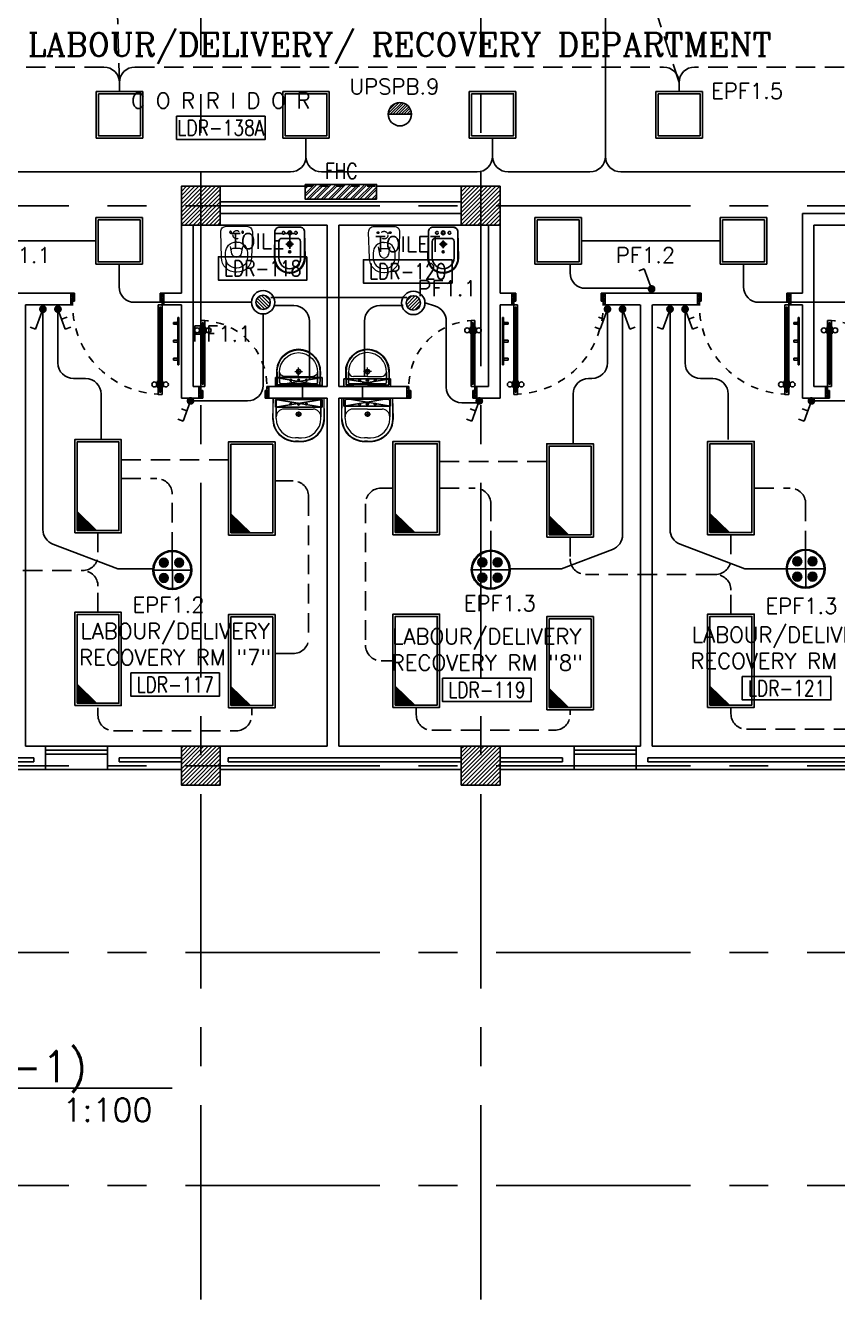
# Model space of a CAD drawing. Extents: x -0.3 to 91.9, y -1.1 to 78.4.
# Drawn here: x 22.29 to 32.74, y -1.11 to 15.27 of the extents above; entities that cross this region are included whole.
import ezdxf
from ezdxf.enums import TextEntityAlignment as Align

# ---------------------------------------------------------------- set-up
doc = ezdxf.new("R2010")
doc.units = 0
doc.header["$MEASUREMENT"] = 0
for name, pattern in [('CENTERX2', [4, 2.5, -0.5, 0.5, -0.5]), ('DASHED', [0.75, 0.5, -0.25]), ('HIDDEN', [0.375, 0.25, -0.125]), ('HIDDEN2', [0.1875, 0.125, -0.0625])]:
    doc.linetypes.add(name, pattern=pattern)
doc.layers.get('0').update_dxf_attribs({"linetype": 'CONTINUOUS'})
for name, color, linetype in [('A-TILES', 11, 'CONTINUOUS'), ('AXES', 11, 'CENTERX2'), ('COL', 11, 'CONTINUOUS'), ('DOOR', 7, 'CONTINUOUS'), ('E-CLINE', 4, 'CONTINUOUS'), ('E-HLINE', 4, 'HIDDEN'), ('E-LITE', 4, 'CONTINUOUS'), ('E-SWITCH', 4, 'CONTINUOUS'), ('E-TEXT', 4, 'CONTINUOUS'), ('E-TRXT', 4, 'CONTINUOUS'), ('EL-LITE', 4, 'CONTINUOUS'), ('FHC', 2, 'CONTINUOUS'), ('FIX', 11, 'CONTINUOUS'), ('HAT', 11, 'CONTINUOUS'), ('INSUL', 11, 'CONTINUOUS'), ('NON-MEDICAL', 11, 'CONTINUOUS'), ('RM-BOX', 11, 'CONTINUOUS'), ('RM-NAME', 11, 'CONTINUOUS'), ('RM-NO', 11, 'CONTINUOUS'), ('TITLETEXT', 6, 'CONTINUOUS'), ('WALL', 11, 'CONTINUOUS'), ('WIN', 7, 'CONTINUOUS')]:
    doc.layers.add(name, color=color, linetype=linetype)
doc.styles.add('ROMANC', font='romanc', dxfattribs={"height": 0.1})
doc.styles.add('ROMANS', font='ROMANS.shx', dxfattribs={"width": 0.6})

# ---------------------------------------------------------------- blocks, each defined once
blk = doc.blocks.new('*X132')
at = {"color": 0}
for p, q in [((42139, 118295), (42594, 118750)), ((42139, 118348), (42541, 118750)), ((42139, 118401), (42488, 118750)), ((42139, 118454), (42435, 118750)), ((42139, 118507), (42382, 118750)), ((42139, 118560), (42329, 118750)), ((42139, 118613), (42276, 118750)), ((42139, 118666), (42223, 118750)), ((42139, 118719), (42170, 118750)), ((42147, 118250), (42639, 118742)), ((42200, 118250), (42639, 118689)), ((42253, 118250), (42639, 118636)), ((42306, 118250), (42639, 118582)), ((42359, 118250), (42639, 118529)), ((42413, 118250), (42639, 118476)), ((42466, 118250), (42639, 118423)), ((42519, 118250), (42639, 118370)), ((42572, 118250), (42639, 118317)), ((42625, 118250), (42639, 118264))]:
    blk.add_line(p, q, dxfattribs=at)
blk = doc.blocks.new('*X131')
at = {"color": 0}
for p, q in [((38539, 118301), (38988, 118750)), ((38539, 118354), (38935, 118750)), ((38539, 118407), (38882, 118750)), ((38539, 118460), (38829, 118750)), ((38539, 118513), (38776, 118750)), ((38539, 118566), (38723, 118750)), ((38539, 118619), (38670, 118750)), ((38539, 118672), (38617, 118750)), ((38539, 118725), (38564, 118750)), ((38541, 118250), (39039, 118748)), ((38594, 118250), (39039, 118695)), ((38647, 118250), (39039, 118642)), ((38700, 118250), (39039, 118589)), ((38753, 118250), (39039, 118536)), ((38806, 118250), (39039, 118483)), ((38859, 118250), (39039, 118430)), ((38912, 118250), (39039, 118377)), ((38965, 118250), (39039, 118324)), ((39018, 118250), (39039, 118271))]:
    blk.add_line(p, q, dxfattribs=at)
blk = doc.blocks.new('*X127')
at = {"color": 0}
for p, q in [((42139, 125454), (42635, 125950)), ((42139, 125507), (42582, 125950)), ((42139, 125560), (42529, 125950)), ((42139, 125613), (42476, 125950)), ((42139, 125666), (42423, 125950)), ((42139, 125719), (42370, 125950)), ((42139, 125772), (42317, 125950)), ((42139, 125825), (42264, 125950)), ((42139, 125878), (42211, 125950)), ((42139, 125931), (42158, 125950)), ((42188, 125450), (42639, 125901)), ((42241, 125450), (42639, 125848)), ((42294, 125450), (42639, 125795)), ((42347, 125450), (42639, 125742)), ((42400, 125450), (42639, 125689)), ((42453, 125450), (42639, 125636)), ((42506, 125450), (42639, 125583)), ((42559, 125450), (42639, 125530)), ((42612, 125450), (42639, 125477))]:
    blk.add_line(p, q, dxfattribs=at)
blk = doc.blocks.new('*X126')
at = {"color": 0}
for p, q in [((38539, 125460), (39029, 125950)), ((38539, 125513), (38976, 125950)), ((38539, 125566), (38923, 125950)), ((38539, 125619), (38870, 125950)), ((38539, 125672), (38817, 125950)), ((38539, 125725), (38763, 125950)), ((38539, 125779), (38710, 125950)), ((38539, 125832), (38657, 125950)), ((38539, 125885), (38604, 125950)), ((38539, 125938), (38551, 125950)), ((38582, 125450), (39039, 125907)), ((38635, 125450), (39039, 125854)), ((38688, 125450), (39039, 125801)), ((38741, 125450), (39039, 125748)), ((38794, 125450), (39039, 125695)), ((38847, 125450), (39039, 125642)), ((38900, 125450), (39039, 125589)), ((38953, 125450), (39039, 125536)), ((39006, 125450), (39039, 125483))]:
    blk.add_line(p, q, dxfattribs=at)
blk = doc.blocks.new('RM1')
at = {"layer": 'RM-BOX'}
blk.add_lwpolyline([(570, -200), (-570, -200), (-570, -500), (570, -500)], close=True, dxfattribs=at)
at = {"layer": 'RM-NAME', "style": 'ROMANS'}
for tag, p in [('ROOMNAME1', (0, 324)), ('ROOMNAME2', (0, 0))]:
    blk.add_attdef(tag, text='', height=200, dxfattribs=at).set_placement(p, align=Align.MIDDLE)
at = {"layer": 'RM-NO', "style": 'ROMANS', "width": 0.8}
blk.add_attdef('ROOMNO', text='', height=200, dxfattribs=at).set_placement((0, -350), align=Align.MIDDLE)
blk = doc.blocks.new('COL50')
at = {"layer": 'COL'}
blk.add_lwpolyline([(-250, 250), (-250, -250), (250, -250), (250, 250)], close=True, dxfattribs=at)
blk = doc.blocks.new('DOOR90')
at = {"layer": 'DOOR', "color": 0, "linetype": 'ByBlock'}
for p, q in [((-150, 0), (-150, -25)), ((-150, 0), (0, 0)), ((0, -50), (0, 0)), ((-1000, -25), (-1000, -75)), ((-1000, -75), (-1000, -25)), ((-950, -25), (-1000, -25)), ((-950, -75), (-1000, -75)), ((-970, -42), (-970, -58)), ((-950, -42), (-970, -42)), ((-950, -58), (-970, -58)), ((-950, -25), (-950, -42)), ((-950, -58), (-950, -75)), ((-918, -25), (-918, -18)), ((-828, -18), (-918, -18)), ((-918, -75), (-918, -82)), ((-828, -82), (-918, -82)), ((-905, -18), (-905, -9)), ((-905, -9), (-840, -9)), ((-905, -18), (-840, -18)), ((-905, -82), (-905, -91)), ((-905, -82), (-840, -82)), ((-905, -91), (-840, -91)), ((-840, -18), (-840, -9)), ((-840, -82), (-840, -91)), ((-828, -25), (-828, -18)), ((-828, -75), (-828, -82)), ((-200, -42), (-200, -25)), ((-200, -25), (-150, -25)), ((-180, -42), (-200, -42)), ((-200, -75), (-200, -58)), ((-200, -58), (-180, -58)), ((-150, -75), (-200, -75)), ((-180, -58), (-180, -42)), ((-150, -75), (-150, -25)), ((-150, -25), (-100, -25)), ((-100, -25), (-100, -50)), ((-100, -50), (0, -50)), ((-150, -900), (-150, -875)), ((-150, -875), (-100, -875)), ((0, -900), (-150, -900)), ((-150, -900), (0, -900)), ((-100, -850), (0, -850)), ((-100, -875), (-100, -850)), ((0, -850), (0, -900))]:
    blk.add_line(p, q, dxfattribs=at)
at = {"layer": 'DOOR', "color": 9, "linetype": 'ByBlock'}
for p, q in [((0, -50), (-114, 0)), ((0, -50), (-40, 0)), ((0, -50), (-100, -37)), ((0, -850), (-114, -900)), ((0, -850), (-100, -863)), ((0, -850), (-40, -900))]:
    blk.add_line(p, q, dxfattribs=at)
at = {"layer": 'DOOR', "linetype": 'ByBlock'}
for p, q in [((-200, -25), (-950, -25)), ((-200, -42), (-950, -42)), ((-200, -58), (-950, -58)), ((-950, -75), (-200, -75))]:
    blk.add_line(p, q, dxfattribs=at)
at = {"layer": 'DOOR', "color": 0, "linetype": 'ByBlock'}
for centre in [(-873, 24), (-873, -124)]:
    blk.add_circle(centre, 32.4, dxfattribs=at)
at = {"layer": 'DOOR', "color": 9, "linetype": 'ByBlock'}
for centre, radius, start, end in [((0, -50), 154, 161.1053, 166.2858), ((0, -50), 134, 158.1598, 169.28), ((0, -50), 94.4, 148.0182, 180), ((0, -50), 74.4, 137.7764, 180), ((0, -50), 114, 154.0838, 167.3774), ((0, -50), 54.4, 113.2074, 180), ((0, -50), 34.4, 90, 180), ((0, -50), 14.4, 90, 180), ((0, -850), 154, 193.7142, 198.8947), ((0, -850), 134, 190.72, 201.8402), ((0, -850), 94.4, 180, 211.9818), ((0, -850), 74.4, 180, 222.2236), ((0, -850), 54.4, 180, 246.7926), ((0, -850), 34.4, 180, 270), ((0, -850), 14.4, 180, 270)]:
    blk.add_arc(centre, radius, start, end, dxfattribs=at)
at = {"layer": 'DOOR', "linetype": 'HIDDEN', "ltscale": 0.5}
blk.add_arc((-150, -25), 850, 180, 270, dxfattribs=at)
blk = doc.blocks.new('FHC')
at = {"layer": 'FHC', "linetype": 'ByBlock', "ltscale": 0.3}
h = blk.add_hatch(dxfattribs=at)
h.set_pattern_fill('ANSI32', color=250, scale=175, style=0)
h.set_pattern_definition([(45, (-232656.18, -31241.005), (-46.403883, 46.403883), []), (45, (-232625.246, -31241.005), (-46.403883, 46.403883), [])])
h.paths.add_polyline_path([(460, -190), (460, 0), (-460, 0), (-460, -190)])
h.paths.add_polyline_path([(-673, -611), (-673, -190), (-410, -190), (-410, -611)], flags=9)
blk.add_lwpolyline([(-460, 0), (460, 0), (460, -190), (-460, -190)], close=True, dxfattribs=at)
blk = doc.blocks.new('DOOR100')
at = {"layer": 'DOOR', "color": 0, "linetype": 'ByBlock'}
for p, q in [((-82, 1205), (-91, 1205)), ((-91, 1205), (-91, 1140)), ((-75, 1218), (-82, 1218)), ((-82, 1128), (-82, 1218)), ((-82, 1205), (-82, 1140)), ((-25, 1300), (-75, 1300)), ((-75, 1300), (-25, 1300)), ((-75, 1250), (-75, 1300)), ((-58, 1250), (-75, 1250)), ((-42, 1270), (-58, 1270)), ((-58, 1250), (-58, 1270)), ((-42, 1250), (-42, 1270)), ((-25, 1250), (-42, 1250)), ((-25, 1250), (-25, 1300)), ((-25, 1218), (-18, 1218)), ((-18, 1128), (-18, 1218)), ((-18, 1205), (-9, 1205)), ((-18, 1205), (-18, 1140)), ((-9, 1205), (-9, 1140)), ((-82, 1140), (-91, 1140)), ((-75, 1128), (-82, 1128)), ((-25, 1128), (-18, 1128)), ((-18, 1140), (-9, 1140)), ((-75, 200), (-58, 200)), ((-75, 150), (-75, 200)), ((-58, 200), (-58, 180)), ((-58, 180), (-42, 180)), ((-42, 200), (-25, 200)), ((-42, 180), (-42, 200)), ((-25, 200), (-25, 150)), ((-1200, 0), (-1200, 150)), ((-1200, 150), (-1175, 150)), ((-1200, 150), (-1200, 0)), ((-1150, 0), (-1200, 0)), ((-1175, 150), (-1175, 100)), ((-1175, 100), (-1150, 100)), ((-1150, 100), (-1150, 0)), ((-75, 150), (-25, 150)), ((-50, 100), (-50, 0)), ((-25, 100), (-50, 100)), ((-50, 0), (0, 0)), ((0, 150), (-25, 150)), ((-25, 150), (-25, 100)), ((0, 150), (0, 0))]:
    blk.add_line(p, q, dxfattribs=at)
at = {"layer": 'DOOR', "linetype": 'ByBlock'}
for p, q in [((-75, 1250), (-75, 200)), ((-58, 200), (-58, 1250)), ((-42, 200), (-42, 1250)), ((-25, 200), (-25, 1250)), ((0, 0), (0, 150))]:
    blk.add_line(p, q, dxfattribs=at)
at = {"layer": 'DOOR', "color": 9, "linetype": 'ByBlock'}
for p, q in [((-1150, 0), (-1200, 114)), ((-1150, 0), (-1200, 40)), ((-1150, 0), (-1163, 100)), ((-50, 0), (0, 114)), ((-50, 0), (-37, 100)), ((-50, 0), (0, 40))]:
    blk.add_line(p, q, dxfattribs=at)
at = {"layer": 'DOOR', "color": 0, "linetype": 'ByBlock'}
for centre in [(-124, 1173), (24, 1173)]:
    blk.add_circle(centre, 32.4, dxfattribs=at)
at = {"layer": 'DOOR', "linetype": 'HIDDEN', "ltscale": 0.5}
blk.add_arc((-25, 150), 1150, 90, 180.0001, dxfattribs=at)
at = {"layer": 'DOOR', "color": 9, "linetype": 'ByBlock'}
for centre, radius, start, end in [((-1150, 0), 154, 103.7142, 108.8947), ((-1150, 0), 134, 100.72, 111.8402), ((-1150, 0), 94.4, 90, 121.9818), ((-1150, 0), 74.4, 90, 132.2236), ((-1150, 0), 54.4, 90, 156.7926), ((-1150, 0), 34.4, 90, 180), ((-1150, 0), 14.4, 90, 180), ((-50, 0), 94.4, 58.0182, 90), ((-50, 0), 74.4, 47.7764, 90), ((-50, 0), 54.4, 23.2074, 90), ((-50, 0), 34.4, 0, 90), ((-50, 0), 14.4, 0, 90), ((-50, 0), 134, 68.1598, 79.28), ((-50, 0), 114, 64.0838, 77.3774), ((-50, 0), 154, 71.1053, 76.2858)]:
    blk.add_arc(centre, radius, start, end, dxfattribs=at)
blk = doc.blocks.new('A$C49F1192B')
at = {"layer": 'DOOR', "color": 0, "linetype": 'ByBlock', "xscale": -1, "rotation": 270}
blk.add_blockref('DOOR100', (0, 1200), dxfattribs=at)
blk = doc.blocks.new('LAV-003')
at = {"layer": 'FIX', "linetype": 'Continuous', "lineweight": 20}
for p, q in [((-328, -285), (-328, -25)), ((327, -285), (327, -25)), ((-288, -285), (-288, -265)), ((0, -165), (-188, -165)), ((0, -165), (187, -165)), ((287, -285), (287, -265)), ((0, -535), (-38, -535)), ((0, -575), (-38, -575)), ((0, -535), (37, -535)), ((0, -575), (37, -575))]:
    blk.add_line(p, q, dxfattribs=at)
at = {"layer": 'FIX', "linetype": 'ByBlock'}
blk.add_line((-328, -25), (327, -25), dxfattribs=at)
at = {"layer": 'FIX', "linetype": 'ByBlock', "ltscale": 0.3}
for p, q in [((-288, -265), (-288, -60)), ((0, -35), (-262, -35)), ((0, -35), (262, -35)), ((287, -265), (287, -60))]:
    blk.add_line(p, q, dxfattribs=at)
at = {"layer": 'FIX', "lineweight": 20}
for p, q in [((-16, -101), (15, -101)), ((0, -85), (0, -116))]:
    blk.add_line(p, q, dxfattribs=at)
at = {"layer": 'FIX', "linetype": 'DASHED', "lineweight": 20, "ltscale": 0.04}
for p, q in [((-36, -230), (37, -230)), ((0, -194), (0, -266))]:
    blk.add_line(p, q, dxfattribs=at)
at = {"layer": 'FIX', "linetype": 'Continuous', "lineweight": 20}
blk.add_lwpolyline([(295, -25), (0, -25), (-328, -25), (-335, -285, 0.414214), (-38, -582), (0, -582), (37, -582, 0.414214), (334, -285), (327, -25), (0, -25)], format="xyb", dxfattribs=at)
at = {"layer": 'FIX', "linetype": 'HIDDEN', "lineweight": 20, "ltscale": 0.05}
for centre in [(-100, -101), (100, -101)]:
    blk.add_circle(centre, 12.4, dxfattribs=at)
at = {"layer": 'FIX', "lineweight": 20}
for centre, radius in [((0, -101), 15.5), ((0, -230), 29.5), ((0, -230), 22.5)]:
    blk.add_circle(centre, radius, dxfattribs=at)
at = {"layer": 'FIX', "linetype": 'ByBlock', "ltscale": 0.3}
for centre, start, end in [((-262, -60), 90, 180), ((262, -60), 0, 90)]:
    blk.add_arc(centre, 25, start, end, dxfattribs=at)
at = {"layer": 'FIX', "linetype": 'Continuous', "lineweight": 20}
for centre, radius, start, end in [((-38, -285), 290, 180, 270), ((-188, -265), 100, 90, 180), ((-38, -285), 250, 180, 270), ((37, -285), 250, 270, 0), ((37, -285), 290, 270, 0), ((187, -265), 100, 0, 90)]:
    blk.add_arc(centre, radius, start, end, dxfattribs=at)
blk = doc.blocks.new('BIDET1')
at = {"layer": 'FIX'}
for p, q in [((-88, 190), (-428, 190)), ((-617, 2), (-617, -3)), ((-210, 140), (-420, 140)), ((-352, 1), (-352, 1)), ((-350, 5), (-350, 5)), ((-348, 1), (-348, 1)), ((-346, 5), (-346, 5)), ((-344, 9), (-344, 9)), ((-344, 1), (-344, 1)), ((-342, 5), (-342, 5)), ((-341, 9), (-341, 9)), ((-341, 1), (-341, 1)), ((-339, 5), (-339, 5)), ((-337, 1), (-337, 1)), ((-335, 5), (-335, 5)), ((-333, 1), (-333, 1)), ((-170, 100), (-170, -100)), ((-25, -3), (-25, 128)), ((-617, -8), (-617, -3)), ((-210, -140), (-420, -140)), ((-350, -2), (-350, -2)), ((-348, -6), (-348, -6)), ((-346, -2), (-346, -2)), ((-346, -10), (-346, -10)), ((-344, -6), (-344, -6)), ((-342, -2), (-342, -2)), ((-342, -10), (-342, -10)), ((-341, -6), (-341, -6)), ((-339, -2), (-339, -2)), ((-339, -10), (-339, -10)), ((-337, -6), (-337, -6)), ((-335, -2), (-335, -2)), ((-333, -6), (-333, -6)), ((-331, -2), (-331, -2)), ((-25, -3), (-25, -134)), ((-88, -190), (-428, -190))]:
    blk.add_line(p, q, dxfattribs=at)
at = {"layer": 'FIX', "linetype": 'ByBlock', "ltscale": 0.3}
for p, q in [((-75, 190), (-420, 197)), ((-75, -190), (-420, -197))]:
    blk.add_line(p, q, dxfattribs=at)
at = {"layer": 'FIX', "linetype": 'DASHED', "ltscale": 0.05}
for p, q in [((-196, 0), (-294, 0)), ((-245, 49), (-245, -49))]:
    blk.add_line(p, q, dxfattribs=at)
at = {"layer": 'FIX'}
for centre, radius in [((-342, 0), 13.8), ((-342, 0), 11), ((-245, 0), 31.7), ((-245, 0), 22.5), ((-98, 0), 24.5), ((-98, 0), 17.5)]:
    blk.add_circle(centre, radius, dxfattribs=at)
at = {"layer": 'FIX', "linetype": 'HIDDEN', "ltscale": 0.05}
for centre in [(-98, 80), (-98, -80)]:
    blk.add_circle(centre, 17.5, dxfattribs=at)
at = {"layer": 'FIX', "linetype": 'ByBlock', "ltscale": 0.3}
blk.add_arc((-420, 0), 197, 90, 270, dxfattribs=at)
at = {"layer": 'FIX'}
for centre, radius, start, end in [((-420, 0), 190, 90, 270), ((-87, 128), 62.1, 0.1463, 90.8397), ((-420, 0), 140, 90, 270), ((-210, 100), 40, 0, 90), ((-210, -100), 40, 270, 0), ((-87, -128), 62.1, 269.1603, 359.8537)]:
    blk.add_arc(centre, radius, start, end, dxfattribs=at)
blk = doc.blocks.new('LAV1')
at = {"layer": 'FIX', "linetype": 'ByBlock', "ltscale": 0.3}
for p, q in [((-280, 210), (-275, 50)), ((-245, 210), (-245, 85)), ((245, 210), (245, 85)), ((280, 210), (275, 50)), ((0, 60), (-220, 60)), ((0, 60), (220, 60))]:
    blk.add_line(p, q, dxfattribs=at)
at = {"layer": 'FIX', "linetype": 'Continuous', "lineweight": 20}
for p, q in [((-275, 210), (-275, 50)), ((275, 210), (275, 50)), ((0, 50), (-275, 50)), ((0, 50), (-252, 50)), ((0, 155), (-181, 155)), ((0, 155), (181, 155)), ((0, 50), (252, 50)), ((0, 50), (275, 50))]:
    blk.add_line(p, q, dxfattribs=at)
at = {"layer": 'FIX', "linetype": 'DASHED', "lineweight": 20, "ltscale": 0.05}
for p, q in [((50, 220), (-50, 220)), ((0, 170), (0, 270)), ((0, 170), (0, 270))]:
    blk.add_line(p, q, dxfattribs=at)
at = {"layer": 'FIX', "lineweight": 20}
for p, q in [((16, 107), (-15, 107)), ((0, 92), (0, 123))]:
    blk.add_line(p, q, dxfattribs=at)
for centre, radius in [((0, 220), 29.5), ((0, 220), 22.5), ((0, 107), 15.5)]:
    blk.add_circle(centre, radius, dxfattribs=at)
at = {"layer": 'FIX', "linetype": 'HIDDEN', "lineweight": 20, "ltscale": 0.05}
for centre in [(-100, 107), (100, 107)]:
    blk.add_circle(centre, 12.4, dxfattribs=at)
at = {"layer": 'FIX', "linetype": 'ByBlock', "ltscale": 0.3}
for centre, radius, start, end in [((7, 220), 287, 91.3776, 182.0064), ((-7, 220), 287, 357.9936, 88.6224), ((-220, 85), 24.9, 179.7021, 269.9486), ((220, 85), 24.9, 270.0514, 0.2979)]:
    blk.add_arc(centre, radius, start, end, dxfattribs=at)
at = {"layer": 'FIX', "linetype": 'Continuous', "lineweight": 20}
for centre, radius, start, end in [((8, 217), 283, 91.6988, 181.351), ((-8, 217), 283, 358.649, 88.3012), ((8, 212), 253, 91.7328, 180.4884), ((-8, 212), 253, 359.5116, 88.2672), ((-179, 222), 66.9, 190.2006, 268.0786), ((179, 222), 66.9, 271.9214, 349.7994)]:
    blk.add_arc(centre, radius, start, end, dxfattribs=at)
blk = doc.blocks.new('WC1')
at = {"layer": 'FIX', "lineweight": 20}
for p, q in [((-210, 204), (-538, 194)), ((-727, 5), (-727, -5)), ((-674, 5), (-674, -5)), ((-534, 24), (-540, 0)), ((-540, 0), (-534, -24)), ((-475, 141), (-538, 141)), ((-395, 76), (-490, 60)), ((-339, 5), (-339, -5)), ((-538, -141), (-475, -141)), ((-490, -60), (-395, -76)), ((-538, -194), (-210, -204))]:
    blk.add_line(p, q, dxfattribs=at)
at = {"layer": 'FIX', "linetype": 'Continuous', "lineweight": 20}
blk.add_line((-420, -47), (-420, 45), dxfattribs=at)
at = {"layer": 'FIX', "lineweight": 20}
blk.add_lwpolyline([(-213, -204), (-210, -204, 0.414214), (-137, -131), (-137, 0), (-137, 131, 0.414214), (-210, 204)], format="xyb", dxfattribs=at)
at = {"layer": 'FIX', "linetype": 'HIDDEN2', "lineweight": 20, "ltscale": 0.3}
blk.add_circle((-245, 0), 49.8, dxfattribs=at)
at = {"layer": 'FIX', "linetype": 'HIDDEN', "lineweight": 20, "ltscale": 0.05}
for centre in [(-213, 78), (-213, -77)]:
    blk.add_circle(centre, 11.6, dxfattribs=at)
at = {"layer": 'FIX', "lineweight": 20}
for centre, radius, start, end in [((-538, 5), 189, 90, 180), ((-538, 5), 136, 90, 180), ((-473, -7), 68.2, 128.9242, 152.8468), ((-464, -18), 82, 108.496, 128.9242), ((-475, 5), 136, 360, 90), ((-538, -5), 189, 180, 270), ((-538, -5), 136, 180, 270), ((-473, 7), 68.2, 207.1532, 231.0758), ((-464, 18), 82, 231.0758, 251.504), ((-475, -5), 136, 270, 0)]:
    blk.add_arc(centre, radius, start, end, dxfattribs=at)
at = {"layer": 'FIX', "linetype": 'Continuous', "lineweight": 20}
for centre, start, end in [((-443, 46), 357.6662, 91.6121), ((-442, -46), 268.3879, 2.3338)]:
    blk.add_arc(centre, 22.3, start, end, dxfattribs=at)
blk = doc.blocks.new('MR20')
at = {"layer": 'E-LITE'}
for p, q in [((-300, 100), (-300, 0)), ((-300, 100), (-300, 0)), ((-300, 0), (300, 0)), ((-300, 0), (300, 0)), ((-300, 0), (300, 0)), ((-300, 0), (-300, 0)), ((300, 0), (300, 100)), ((300, 0), (300, 100)), ((300, 0), (300, 0))]:
    blk.add_line(p, q, dxfattribs=at)
at = {"layer": 'E-LITE', "color": 3}
blk.add_line((300, 100), (-300, 100), dxfattribs=at)
at = {"layer": 'E-LITE', "color": 8}
for p, q in [((300, 0), (-300, 100)), ((300, 100), (-300, 0))]:
    blk.add_line(p, q, dxfattribs=at)
blk = doc.blocks.new('L44OP')
at = {"layer": 'E-LITE'}
h = blk.add_hatch(dxfattribs=at)
h.set_pattern_fill('ANSI31', color=8, scale=0.08, style=0)
h.set_pattern_definition([(45, (-219618.539252, -21540.879964), (-0.00707106781187, 0.00707106781187), [])])
h.paths.add_polyline_path([(-0.326, 0.27), (-0.57, 0.27), (-0.57, 0.018)])
at = {"layer": 'E-LITE', "color": 8}
blk.add_line((-0.326, 0.27), (-0.57, 0.018), dxfattribs=at)
at = {"layer": 'E-LITE'}
blk.add_lwpolyline([(-0.6, 0.3), (-0.6, -0.3), (0.6, -0.3), (0.6, 0.3)], close=True, dxfattribs=at)
at = {"layer": 'E-LITE', "color": 8}
blk.add_lwpolyline([(-0.57, 0.27), (-0.57, -0.27), (0.57, -0.27), (0.57, 0.27)], close=True, dxfattribs=at)
blk = doc.blocks.new('DL')
at = {"color": 8}
for p, q in [((-166, 99), (-113, 152)), ((-165, 87), (-101, 151)), ((-163, 77), (-91, 149)), ((-162, 115), (-129, 148)), ((-159, 69), (-83, 145)), ((-154, 61), (-75, 140)), ((-149, 55), (-69, 135)), ((-142, 49), (-63, 128)), ((-134, 44), (-59, 120)), ((-125, 41), (-55, 111)), ((-115, 39), (-53, 101)), ((-102, 39), (-53, 88)), ((-84, 45), (-59, 70)), ((31, 99), (84, 152)), ((32, 87), (96, 151)), ((34, 77), (106, 149)), ((35, 115), (68, 148)), ((38, 69), (114, 145)), ((42, 61), (122, 140)), ((48, 55), (128, 135)), ((55, 49), (134, 128)), ((63, 44), (138, 120)), ((72, 41), (142, 111)), ((82, 39), (144, 101)), ((95, 39), (144, 88)), ((113, 45), (138, 70)), ((-166, -98), (-113, -45)), ((-165, -110), (-101, -46)), ((-163, -120), (-91, -48)), ((-162, -82), (-129, -49)), ((-159, -128), (-83, -52)), ((-154, -136), (-75, -56)), ((-149, -142), (-69, -62)), ((-142, -148), (-63, -69)), ((-134, -152), (-59, -77)), ((-125, -156), (-55, -86)), ((-115, -158), (-53, -96)), ((-102, -158), (-53, -109)), ((-84, -152), (-59, -127)), ((31, -98), (84, -45)), ((32, -110), (96, -46)), ((34, -120), (106, -48)), ((35, -82), (68, -49)), ((38, -128), (114, -52)), ((42, -136), (122, -56)), ((48, -142), (128, -62)), ((55, -148), (134, -69)), ((63, -152), (138, -77)), ((72, -156), (142, -86)), ((82, -158), (144, -96)), ((95, -158), (144, -109)), ((113, -152), (138, -127))]:
    blk.add_line(p, q, dxfattribs=at)
at = {"layer": 'EL-LITE', "color": 4}
for p, q in [((1, -238), (-1, 238)), ((238, 0), (-238, 0))]:
    blk.add_line(p, q, dxfattribs=at)
at = {"layer": 'EL-LITE', "color": 2}
blk.add_circle((0, 0), 250, dxfattribs=at)
at = {"layer": 'EL-LITE', "color": 4}
for centre, radius in [((0, 0), 238), ((-109, 95), 56.6), ((88, 95), 56.6), ((-109, -102), 56.6), ((88, -102), 56.6)]:
    blk.add_circle(centre, radius, dxfattribs=at)
blk = doc.blocks.new('L42')
at = {"layer": 'E-LITE'}
for p, q in [((0.3, 0.3), (-0.3, 0.3)), ((-0.3, 0.3), (-0.3, -0.3)), ((0.3, -0.3), (0.3, 0.3)), ((-0.3, -0.3), (0.3, -0.3))]:
    blk.add_line(p, q, dxfattribs=at)
at = {"layer": 'E-LITE', "color": 8}
blk.add_lwpolyline([(-0.27, 0.27), (-0.27, -0.27), (0.27, -0.27), (0.27, 0.27)], close=True, dxfattribs=at)
blk = doc.blocks.new('*X59')
at = {"color": 0}
for p, q in [((21548.527, 18540.142), (21548.801, 18540.415)), ((21548.529, 18539.966), (21548.977, 18540.414)), ((21548.584, 18539.845), (21549.098, 18540.359)), ((21548.672, 18539.756), (21549.187, 18540.271)), ((21548.793, 18539.7), (21549.243, 18540.15)), ((21548.966, 18539.696), (21549.246, 18539.977))]:
    blk.add_line(p, q, dxfattribs=at)
blk = doc.blocks.new('SPOT')
at = {"layer": 'E-LITE'}
for radius in [0.6, 0.369]:
    blk.add_circle((0, 0), radius, dxfattribs=at)
at = {"layer": 'E-LITE', "color": 8}
blk.add_blockref('*X59', (-21548.886, -18540.056), dxfattribs=at)
blk = doc.blocks.new('EL')
at = {"layer": 'EL-LITE'}
h = blk.add_hatch(dxfattribs=at)
h.set_pattern_fill('ANSI31', color=4, scale=0.2, style=0)
h.set_pattern_definition([(45, (587.071197, 567.777136), (-0.0176776695, 0.0176776695), [])])
h.paths.add_polyline_path([(0.15, 0, 1), (-0.15, 0)])
at = {"layer": 'EL-LITE', "color": 4}
blk.add_line((-0.15, 0), (0.15, 0), dxfattribs=at)
blk.add_circle((0, 0), 0.15, dxfattribs=at)

msp = doc.modelspace()

# ---------------------------------------------------------------- linework, layer by layer
at = {"layer": 'AXES'}
for p, q in [((24.55, -1.1143), (24.55, 77.6984)), ((28.15, -1.1143), (28.15, 77.6984)), ((0.35, 12.95), (68.39, 12.95)), ((0.35, 5.75), (68.39, 5.75)), ((0.35, 3.35), (68.39, 3.35)), ((0.35, 0.35), (68.39, 0.35))]:
    msp.add_line(p, q, dxfattribs=at)
at = {"layer": 'COL'}
for points in [[(24.3, 13.2), (24.8, 13.2), (24.8, 12.7), (24.3, 12.7)], [(27.9, 13.2), (28.4, 13.2), (28.4, 12.7), (27.9, 12.7)]]:
    msp.add_lwpolyline(points, close=True, dxfattribs=at)
at = {"layer": 'E-CLINE', "color": 4, "linetype": 'ByBlock'}
for p, q in [((29.7543, 15.9867), (29.7543, 13.5852)), ((23.5022, 14.4195), (23.5022, 14.5338)), ((30.7022, 14.4195), (30.7022, 14.5338)), ((25.9022, 13.8195), (25.9022, 13.5852)), ((28.3022, 13.8195), (28.3022, 13.5852)), ((23.1972, 12.4983), (21.4117, 12.4983)), ((31.2301, 12.4983), (29.4446, 12.4983)), ((23.4972, 12.1983), (23.4972, 11.9082)), ((31.5301, 12.1983), (31.5301, 11.9082)), ((25.2005, 11.7082), (23.6972, 11.7082)), ((27.2003, 11.7706), (25.4505, 11.7706)), ((25.4943, 11.6654), (25.7463, 11.6654)), ((26.854, 11.6654), (27.1526, 11.6654)), ((33.188, 11.7082), (31.7301, 11.7082)), ((25.8556, 10.646), (25.8556, 10.475)), ((26.6289, 10.625), (26.6289, 10.475)), ((25.8556, 10.475), (25.8556, 10.4597))]:
    msp.add_line(p, q, dxfattribs=at)
at = {"layer": 'E-CLINE', "color": 4}
for p, q in [((21.3022, 13.3852), (25.7022, 13.3852)), ((28.1022, 13.3852), (26.1022, 13.3852)), ((28.5022, 13.3852), (29.5543, 13.3852)), ((29.9543, 13.3852), (32.9022, 13.3852)), ((25.9463, 10.725), (25.9463, 11.4654)), ((26.654, 10.755), (26.654, 11.4654))]:
    msp.add_line(p, q, dxfattribs=at)
at = {"layer": 'E-CLINE', "color": 4, "linetype": 'ByBlock'}
for centre, start, end in [((23.3022, 14.5338), 0, 90), ((23.7022, 14.5338), 90, 180), ((30.5022, 14.5338), 0, 90), ((30.9022, 14.5338), 90, 180), ((25.7022, 13.5852), 270, 0), ((26.1022, 13.5852), 180, 270), ((28.1022, 13.5852), 270, 0), ((28.5022, 13.5852), 180, 270), ((29.5543, 13.5852), 270, 0), ((29.9543, 13.5852), 180, 270), ((23.6972, 11.9082), 180, 270), ((31.7301, 11.9082), 180, 270), ((25.7463, 11.4654), 0, 90), ((26.854, 11.4654), 90, 180)]:
    msp.add_arc(centre, 0.2, start, end, dxfattribs=at)
at = {"layer": 'E-HLINE', "color": 4}
for p, q in [((23.5022, 14.5338), (23.4597, 15.9624)), ((30.7022, 14.5338), (30.4224, 15.3936)), ((23.3022, 14.7338), (16.5022, 14.7338)), ((23.7022, 14.7338), (30.5022, 14.7338)), ((37.7022, 14.7338), (30.9022, 14.7338)), ((24.9045, 9.6842), (23.5263, 9.6842)), ((28.9989, 9.6595), (27.6208, 9.6595)), ((23.5263, 9.4419), (23.9813, 9.4419)), ((25.5045, 9.4116), (25.7358, 9.4116)), ((24.1813, 8.5032), (24.1813, 9.2419)), ((25.9358, 9.2116), (25.9358, 7.3911)), ((27.0208, 9.3191), (26.8673, 9.3191)), ((27.6208, 9.3191), (28.0792, 9.3191)), ((31.6688, 9.3191), (32.1302, 9.3191)), ((26.6673, 9.1191), (26.6673, 7.2986)), ((28.2792, 8.5196), (28.2792, 9.1191)), ((32.3302, 8.5196), (32.3302, 9.1191)), ((23.2263, 8.7439), (23.2263, 8.4585)), ((29.2989, 8.6889), (29.2989, 8.4089)), ((31.3688, 8.7191), (31.3688, 8.4089)), ((21.5104, 8.2585), (23.0263, 8.2585)), ((31.1688, 8.2089), (29.4989, 8.2089)), ((23.2263, 7.7233), (23.2263, 8.0585)), ((31.3688, 7.6986), (31.3688, 8.0089)), ((25.5045, 7.1911), (25.7358, 7.1911)), ((27.0208, 7.0986), (26.8673, 7.0986)), ((23.2263, 6.4931), (23.2263, 6.399)), ((25.2045, 6.4931), (25.2045, 6.399)), ((27.3208, 6.4986), (27.3208, 6.406)), ((29.2989, 6.4683), (29.2989, 6.406)), ((31.3688, 6.4986), (31.3688, 6.4188)), ((23.4263, 6.199), (25.0045, 6.199)), ((27.5208, 6.206), (29.0989, 6.206)), ((31.5688, 6.2188), (33.147, 6.2188))]:
    msp.add_line(p, q, dxfattribs=at)
for centre, start, end in [((23.9813, 9.2419), 0, 90), ((25.7358, 9.2116), 0, 90), ((26.8673, 9.1191), 90, 180), ((28.0792, 9.1191), 0, 90), ((32.1302, 9.1191), 0, 90), ((23.0263, 8.4585), 270, 0), ((29.4989, 8.4089), 180, 270), ((31.1688, 8.4089), 270, 0), ((23.0263, 8.0585), 0, 90), ((31.1688, 8.0089), 0, 90), ((25.7358, 7.3911), 270, 0), ((26.8673, 7.2986), 180, 270), ((23.4263, 6.399), 180, 270), ((25.0045, 6.399), 270, 0), ((27.5208, 6.406), 180, 270), ((29.0989, 6.406), 270, 0), ((31.5688, 6.4188), 180, 270)]:
    msp.add_arc(centre, 0.2, start, end, dxfattribs=at)
at = {"layer": 'E-SWITCH', "color": 4}
for p, q in [((29.2996, 12.1983), (29.2996, 12.0882)), ((30.2544, 12.1384), (30.1839, 12.1127)), ((30.3485, 11.88), (30.2544, 12.1384)), ((30.3455, 11.8882), (29.4996, 11.8882)), ((27.4373, 11.7004), (27.5686, 11.6575)), ((22.518, 11.6203), (22.4239, 11.3619)), ((22.518, 11.6203), (22.518, 8.7854)), ((22.7115, 11.6203), (22.8055, 11.3619)), ((22.7115, 11.6203), (22.7115, 10.9282)), ((22.7579, 11.4928), (22.8284, 11.5185)), ((25.3505, 11.5582), (25.3505, 10.6405)), ((29.7337, 11.4911), (29.6633, 11.5168)), ((29.7808, 11.6203), (29.6867, 11.3619)), ((29.7808, 11.6203), (29.7808, 10.9282)), ((29.9743, 11.6203), (30.0683, 11.3619)), ((29.9743, 11.6203), (29.9743, 8.7179)), ((30.5851, 11.6203), (30.491, 11.3619)), ((30.5851, 11.6203), (30.5851, 8.7854)), ((30.7786, 11.6203), (30.8727, 11.3619)), ((30.7786, 11.6203), (30.7786, 10.9282)), ((30.825, 11.4928), (30.8955, 11.5185)), ((22.4239, 11.3619), (22.3534, 11.3876)), ((22.8055, 11.3619), (22.876, 11.3876)), ((27.7064, 10.6155), (27.7064, 11.4674)), ((29.6867, 11.3619), (29.6162, 11.3876)), ((30.0683, 11.3619), (30.1388, 11.3876)), ((30.491, 11.3619), (30.4206, 11.3876)), ((30.8727, 11.3619), (30.9431, 11.3876)), ((23.0676, 10.7282), (22.9115, 10.7282)), ((29.5383, 10.7282), (29.5808, 10.7282)), ((31.1348, 10.7282), (30.9786, 10.7282)), ((23.2676, 9.9439), (23.2676, 10.5282)), ((29.3383, 9.8889), (29.3383, 10.5282)), ((31.3348, 9.9439), (31.3348, 10.5282)), ((24.3697, 10.3113), (24.2992, 10.337)), ((24.4167, 10.4405), (24.3227, 10.1821)), ((24.4417, 10.4405), (25.1505, 10.4405)), ((28.1317, 10.4155), (27.9064, 10.4155)), ((28.0847, 10.3113), (28.0142, 10.337)), ((28.1317, 10.4405), (28.0377, 10.1821)), ((32.3572, 10.3113), (32.2867, 10.337)), ((32.4042, 10.4405), (32.3102, 10.1821)), ((32.4292, 10.4405), (33.138, 10.4405)), ((24.3227, 10.1821), (24.2522, 10.2077)), ((28.0377, 10.1821), (27.9672, 10.2077)), ((32.3102, 10.1821), (32.2397, 10.2077)), ((23.4806, 8.282), (22.647, 8.5984)), ((29.1893, 8.282), (29.8453, 8.531)), ((31.5477, 8.282), (30.7141, 8.5984)), ((23.9332, 8.282), (23.4806, 8.282)), ((28.5287, 8.282), (29.1893, 8.282)), ((32.0815, 8.282), (31.5477, 8.282))]:
    msp.add_line(p, q, dxfattribs=at)
at = {"layer": 'E-SWITCH', "color": 4, "const_width": 0.05}
for points in [[(30.3485, 11.855, -1), (30.3485, 11.905, -1)], [(22.518, 11.6453, 1), (22.518, 11.5953, 1)], [(22.7115, 11.6453, -1), (22.7115, 11.5953, -1)], [(29.7808, 11.6453, 1), (29.7808, 11.5953, 1)], [(29.9743, 11.6453, -1), (29.9743, 11.5953, -1)], [(30.5851, 11.6453, 1), (30.5851, 11.5953, 1)], [(30.7786, 11.6453, -1), (30.7786, 11.5953, -1)], [(24.4167, 10.4655, 1), (24.4167, 10.4155, 1)], [(28.1317, 10.4655, 1), (28.1317, 10.4155, 1)], [(32.4042, 10.4655, 1), (32.4042, 10.4155, 1)]]:
    msp.add_lwpolyline(points, format="xyb", close=True, dxfattribs=at)
at = {"layer": 'E-SWITCH', "color": 4}
for centre, start, end in [((29.4996, 12.0882), 180, 270), ((27.5064, 11.4674), 0, 71.88269), ((22.9115, 10.9282), 180, 270), ((29.5808, 10.9282), 270, 0), ((30.9786, 10.9282), 180, 270), ((23.0676, 10.5282), 0, 90), ((29.5383, 10.5282), 90, 180), ((31.1348, 10.5282), 0, 90), ((25.1505, 10.6405), 270, 0), ((27.9064, 10.6155), 180, 270), ((22.718, 8.7854), 180, 249.21725), ((29.7743, 8.7179), 290.78275, 0), ((30.7851, 8.7854), 180, 249.21725)]:
    msp.add_arc(centre, 0.2, start, end, dxfattribs=at)
at = {"layer": 'FIX'}
for q in [(27.5394, 12.673), (27.8011, 12.673)]:
    msp.add_line((27.6702, 12.673), q, dxfattribs=at)
msp.add_arc((27.7954, 12.6109), 0.0621, 359.1603, 89.85366, dxfattribs=at)
at = {"layer": 'INSUL'}
for p, q in [((22.4, 5.85), (19.5, 5.85)), ((22.4, 5.8), (19.5, 5.8)), ((22.4, 5.8), (22.4, 5.85)), ((23.5, 5.8), (23.5, 5.85)), ((23.5, 5.85), (24.3, 5.85)), ((23.5, 5.8), (24.3, 5.8)), ((27.9, 5.85), (24.9, 5.85)), ((24.9, 5.8), (24.9, 5.85)), ((27.9, 5.8), (24.9, 5.8)), ((28.4, 5.85), (29.2, 5.85)), ((28.4, 5.8), (29.2, 5.8)), ((29.2, 5.8), (29.2, 5.85)), ((30.3, 5.85), (33.2, 5.85)), ((30.3, 5.8), (30.3, 5.85)), ((30.3, 5.8), (33.2, 5.8))]:
    msp.add_line(p, q, dxfattribs=at)
at = {"layer": 'NON-MEDICAL'}
for p, q in [((24.2666, 11.5131), (24.2549, 11.5131)), ((24.2549, 11.5131), (24.2549, 10.9035)), ((24.2666, 11.5131), (24.2666, 10.9035)), ((28.4309, 11.5131), (28.4427, 11.5131)), ((28.4309, 11.5131), (28.4309, 10.9035)), ((28.4427, 11.5131), (28.4427, 10.9035)), ((32.2473, 11.5131), (32.2356, 11.5131)), ((32.2356, 11.5131), (32.2356, 10.9035)), ((32.2473, 11.5131), (32.2473, 10.9035)), ((24.1963, 11.4508), (24.1963, 11.4273)), ((24.2503, 11.4508), (24.1963, 11.4508)), ((24.2503, 11.4273), (24.1963, 11.4273)), ((24.2503, 11.4621), (24.2503, 11.416)), ((24.2549, 11.4621), (24.2503, 11.4621)), ((24.2549, 11.416), (24.2503, 11.416)), ((28.4427, 11.4621), (28.4473, 11.4621)), ((28.4427, 11.416), (28.4473, 11.416)), ((28.4473, 11.4621), (28.4473, 11.416)), ((28.4473, 11.4508), (28.5013, 11.4508)), ((28.4473, 11.4273), (28.5013, 11.4273)), ((28.5013, 11.4508), (28.5013, 11.4273)), ((32.177, 11.4508), (32.177, 11.4273)), ((32.231, 11.4508), (32.177, 11.4508)), ((32.231, 11.4273), (32.177, 11.4273)), ((32.231, 11.4621), (32.231, 11.416)), ((32.2356, 11.4621), (32.231, 11.4621)), ((32.2356, 11.416), (32.231, 11.416)), ((24.2503, 11.22), (24.1963, 11.22)), ((24.1963, 11.22), (24.1963, 11.1965)), ((24.2503, 11.1965), (24.1963, 11.1965)), ((24.2503, 11.2313), (24.2503, 11.1852)), ((24.2549, 11.2313), (24.2503, 11.2313)), ((24.2549, 11.1852), (24.2503, 11.1852)), ((28.4427, 11.2313), (28.4473, 11.2313)), ((28.4427, 11.1852), (28.4473, 11.1852)), ((28.4473, 11.2313), (28.4473, 11.1852)), ((28.4473, 11.22), (28.5013, 11.22)), ((28.4473, 11.1965), (28.5013, 11.1965)), ((28.5013, 11.22), (28.5013, 11.1965)), ((32.231, 11.22), (32.177, 11.22)), ((32.177, 11.22), (32.177, 11.1965)), ((32.231, 11.1965), (32.177, 11.1965)), ((32.231, 11.2313), (32.231, 11.1852)), ((32.2356, 11.2313), (32.231, 11.2313)), ((32.2356, 11.1852), (32.231, 11.1852)), ((24.2503, 10.9892), (24.1963, 10.9892)), ((24.1963, 10.9892), (24.1963, 10.9658)), ((24.2549, 11.0006), (24.2503, 11.0006)), ((24.2503, 11.0006), (24.2503, 10.9544)), ((28.4427, 11.0006), (28.4473, 11.0006)), ((28.4473, 11.0006), (28.4473, 10.9544)), ((28.4473, 10.9892), (28.5013, 10.9892)), ((28.5013, 10.9892), (28.5013, 10.9658)), ((32.231, 10.9892), (32.177, 10.9892)), ((32.177, 10.9892), (32.177, 10.9658)), ((32.2356, 11.0006), (32.231, 11.0006)), ((32.231, 11.0006), (32.231, 10.9544)), ((24.2503, 10.9658), (24.1963, 10.9658)), ((24.2549, 10.9544), (24.2503, 10.9544)), ((24.2666, 10.9035), (24.2549, 10.9035)), ((28.4309, 10.9035), (28.4427, 10.9035)), ((28.4427, 10.9544), (28.4473, 10.9544)), ((28.4473, 10.9658), (28.5013, 10.9658)), ((32.231, 10.9658), (32.177, 10.9658)), ((32.2356, 10.9544), (32.231, 10.9544)), ((32.2473, 10.9035), (32.2356, 10.9035))]:
    msp.add_line(p, q, dxfattribs=at)
at = {"layer": 'TITLETEXT'}
msp.add_line((13.4836, 1.6036), (24.1811, 1.6036), dxfattribs=at)
at = {"layer": 'WALL'}
for p, q in [((25.89, 13.2), (24.8, 13.2)), ((25.89, 13.2), (25.89, 13.036)), ((25.89, 13.036), (25.89, 13.186)), ((27.9, 13.2), (26.81, 13.2)), ((26.81, 13.035), (26.81, 13.2)), ((26.81, 13.036), (26.81, 13.186)), ((27.9, 13), (24.8, 13)), ((24.3, 11.825), (24.3, 12.85)), ((27.9, 12.85), (24.8, 12.85)), ((32.2875, 11.825), (32.2875, 12.85)), ((35.1, 12.85), (32.2875, 12.85)), ((24.45, 12.7), (24.45, 10.625)), ((26.175, 12.7), (24.8, 12.7)), ((26.175, 10.625), (26.175, 12.7)), ((27.9, 12.7), (26.325, 12.7)), ((26.325, 10.625), (26.325, 12.7)), ((28.25, 10.625), (28.25, 12.7)), ((28.25, 12.7), (28.25, 10.625)), ((28.4, 11.825), (28.4, 12.7)), ((32.4375, 10.625), (32.4375, 12.7)), ((34.2375, 12.7), (32.4375, 12.7)), ((24.45, 10.625), (24.45, 12.525)), ((22.875, 11.825), (21.6171, 11.825)), ((22.875, 11.675), (22.875, 11.825)), ((24.075, 11.825), (24.3, 11.825)), ((24.075, 11.675), (24.075, 11.825)), ((28.55, 11.825), (28.4, 11.825)), ((28.55, 11.675), (28.55, 11.825)), ((29.75, 11.675), (29.75, 11.825)), ((30.3516, 11.825), (29.75, 11.825)), ((30.2109, 11.825), (30.9375, 11.825)), ((30.9375, 11.675), (30.9375, 11.825)), ((32.1329, 11.825), (32.2875, 11.825)), ((32.1375, 11.675), (32.1375, 11.825)), ((22.2937, 11.675), (22.875, 11.675)), ((22.2937, 6), (22.2937, 11.675)), ((24.075, 11.675), (24.3, 11.675)), ((24.3, 10.475), (24.3, 11.675)), ((28.4, 10.475), (28.4, 11.675)), ((28.55, 11.675), (28.4, 11.675)), ((30.2016, 11.675), (29.75, 11.675)), ((30.2062, 6), (30.2062, 11.675)), ((30.3562, 6), (30.3562, 11.675)), ((30.3609, 11.675), (30.9375, 11.675)), ((32.1329, 11.675), (32.2875, 11.675)), ((32.2875, 10.475), (32.2875, 11.675)), ((24.525, 10.625), (24.45, 10.625)), ((24.525, 10.625), (24.525, 10.475)), ((26.175, 10.625), (25.425, 10.625)), ((25.425, 10.625), (25.425, 10.475)), ((26.325, 10.625), (27.2, 10.625)), ((27.2, 10.625), (27.2, 10.475)), ((28.1, 10.625), (28.25, 10.625)), ((28.1, 10.625), (28.1, 10.475)), ((32.5875, 10.625), (32.4375, 10.625)), ((32.5875, 10.625), (32.5875, 10.475)), ((22.2937, 6), (22.2937, 10.475)), ((24.525, 10.475), (24.3, 10.475)), ((26.175, 10.475), (25.425, 10.475)), ((26.175, 6), (26.175, 10.475)), ((26.175, 6), (26.175, 10.475)), ((26.325, 6), (26.325, 10.475)), ((26.325, 6), (26.325, 10.475)), ((26.325, 10.475), (27.2, 10.475)), ((28.1, 10.475), (28.4, 10.475)), ((30.2062, 6), (30.2062, 10.475)), ((30.3562, 6), (30.3562, 10.475)), ((32.5875, 10.475), (32.2875, 10.475)), ((22.2937, 6), (22.55, 6)), ((22.55, 5.7), (22.55, 6)), ((23.35, 5.7), (23.35, 6)), ((23.35, 6), (24.3, 6)), ((24.8, 6), (26.175, 6)), ((27.9, 6), (26.325, 6)), ((28.4, 6), (29.35, 6)), ((29.35, 5.7), (29.35, 6)), ((30.15, 6), (30.2062, 6)), ((30.15, 5.7), (30.15, 6)), ((30.3562, 6), (33.35, 6)), ((19.35, 5.7), (22.55, 5.7)), ((23.35, 5.7), (24.3, 5.7)), ((27.9, 5.7), (24.8, 5.7)), ((28.4, 5.7), (29.35, 5.7)), ((30.15, 5.7), (33.35, 5.7))]:
    msp.add_line(p, q, dxfattribs=at)
at = {"layer": 'WALL', "color": 250, "linetype": 'HIDDEN', "ltscale": 0.25}
msp.add_line((25.89, 13.2), (26.81, 13.2), dxfattribs=at)
at = {"layer": 'WALL', "linetype": 'ByBlock', "ltscale": 0.3}
for points in [[(24.3, 12.7), (24.8, 12.7), (24.8, 13.2), (24.3, 13.2)], [(28.4, 13.2), (27.9, 13.2), (27.9, 12.7), (28.4, 12.7)], [(24.3019, 5.5), (24.8, 5.5), (24.8, 6), (24.3019, 6)], [(27.9, 5.5), (28.4, 5.5), (28.4, 6), (27.9, 6)]]:
    msp.add_lwpolyline(points, close=True, dxfattribs=at)
at = {"layer": 'WIN'}
for p, q in [((23.35, 6), (22.55, 6)), ((23.35, 5.95), (22.55, 5.95)), ((23.35, 5.9), (22.55, 5.9)), ((30.15, 6), (29.35, 6)), ((30.15, 5.95), (29.35, 5.95)), ((30.15, 5.9), (29.35, 5.9)), ((23.35, 5.7), (22.55, 5.7)), ((30.15, 5.7), (29.35, 5.7))]:
    msp.add_line(p, q, dxfattribs=at)

# ---------------------------------------------------------------- block references
at = {"layer": 'A-TILES', "linetype": 'ByBlock', "ltscale": 0.3, "xscale": 0.0009999999892897904, "yscale": 0.000999999996565748, "zscale": 0.001}
for p in [(25.807, 10.5), (26.693, 10.5)]:
    msp.add_blockref('LAV-003', p, dxfattribs=at)
at = {"layer": 'COL', "xscale": 0.0009999999892897904, "yscale": 0.000999999996565748, "zscale": 0.001}
for p in [(24.55, 12.95), (28.15, 12.95), (24.55, 5.75), (28.15, 5.75)]:
    msp.add_blockref('COL50', p, dxfattribs=at)
at = {"layer": 'DOOR', "color": 0, "yscale": 0.000999999996565748, "zscale": 0.001}
for p, xscale, rotation in [((22.875, 11.825), 0.000999999996565748, 270), ((29.75, 11.825), -0.000999999996565748, 90), ((30.9375, 11.825), 0.000999999996565748, 270)]:
    msp.add_blockref('A$C49F1192B', p, dxfattribs=dict(at, xscale=xscale, rotation=rotation))
at = {"layer": 'DOOR', "color": 0, "linetype": 'ByBlock', "yscale": 0.000999999996565748, "zscale": 0.001}
for p, xscale, rotation in [((24.525, 10.475), -0.000999999996565748, 90), ((28.1, 10.475), 0.000999999996565748, 270), ((32.5875, 10.475), -0.000999999996565748, 90)]:
    msp.add_blockref('DOOR90', p, dxfattribs=dict(at, xscale=xscale, rotation=rotation))
at = {"layer": 'E-LITE'}
for name, p in [('L42', (23.5022, 14.1195)), ('L42', (25.9022, 14.1195)), ('L42', (28.3022, 14.1195)), ('L42', (30.7022, 14.1195)), ('EL', (27.11, 14.1267)), ('L42', (23.4972, 12.4983)), ('L42', (29.1446, 12.4983)), ('L42', (31.5301, 12.4983))]:
    msp.add_blockref(name, p, dxfattribs=at)
for name, p, xscale, yscale, zscale in [('SPOT', (25.3505, 11.7082), -0.25, 0.25, 0.25), ('SPOT', (27.2829, 11.7004), 0.25, 0.25, 0.25), ('MR20', (25.8108, 10.6403), 0.0009999999892897904, 0.0009999999892897904, 0.001), ('MR20', (26.691, 10.625), 0.0009999999892897904, 0.0009999999892897904, 0.001), ('DL', (28.2792, 8.2698), 0.0009999999892897904, 0.0009999999892897904, 0.001), ('DL', (32.3313, 8.282), 0.0009999999892897904, 0.0009999999892897904, 0.001), ('DL', (24.1825, 8.2657), 0.0009999999892897904, 0.0009999999892897904, 0.001)]:
    msp.add_blockref(name, p, dxfattribs=dict(at, xscale=xscale, yscale=yscale, zscale=zscale))
at = {"layer": 'E-LITE', "xscale": -0.0009999999892897904, "yscale": 0.0009999999892897904, "zscale": 0.001, "rotation": 180}
for p in [(25.8108, 10.4597), (26.691, 10.475)]:
    msp.add_blockref('MR20', p, dxfattribs=at)
at = {"layer": 'E-LITE', "rotation": 90}
for p in [(23.2263, 9.3439), (25.2045, 9.3136), (27.3208, 9.3191), (29.2989, 9.2889), (31.3688, 9.3191), (23.2263, 7.1233), (25.2045, 7.0931), (27.3208, 7.0986), (29.2989, 7.0683), (31.3688, 7.0986)]:
    msp.add_blockref('L44OP', p, dxfattribs=at)
at = {"layer": 'FIX', "yscale": 0.000999999996565748, "zscale": 0.001}
for name, p, xscale, rotation in [('WC1', (25.0085, 12.8228), -0.000999999996565748, 270), ('BIDET1', (25.6925, 12.7), -0.000999999996565748, 270), ('WC1', (26.9075, 12.817), 0.000999999996565748, 90), ('BIDET1', (27.6675, 12.7), 0.000999999996565748, 90)]:
    msp.add_blockref(name, p, dxfattribs=dict(at, xscale=xscale, rotation=rotation))
for p, xscale in [((25.807, 10.598), -0.0009999999892897904), ((26.693, 10.598), 0.0009999999892897904)]:
    msp.add_blockref('LAV1', p, dxfattribs=dict(at, xscale=xscale))
at = {"layer": 'HAT', "xscale": 0.0009999999892897904, "yscale": 0.000999999996565748, "zscale": 0.001}
for name in ['*X126', '*X127', '*X131', '*X132']:
    msp.add_blockref(name, (-14.2392, -112.7497), dxfattribs=at)
at = {"layer": 'RM-NAME', "xscale": 0.0009999999892897904, "yscale": 0.000999999996565748, "zscale": 0.001}
for p, values in [((24.8073, 14.3019), {'ROOMNO': 'LDR-138A', 'ROOMNAME2': 'C O R R I D O R'}), ((25.3449, 12.4941), {'ROOMNO': 'LDR-118', 'ROOMNAME2': 'TOILET'}), ((27.2112, 12.4558), {'ROOMNO': 'LDR-120', 'ROOMNAME2': 'TOILET'}), ((24.2193, 7.1423), {'ROOMNO': 'LDR-117', 'ROOMNAME2': 'RECOVERY RM "7"', 'ROOMNAME1': 'LABOUR/DELIVERY'}), ((28.2297, 7.074), {'ROOMNO': 'LDR-119', 'ROOMNAME2': 'RECOVERY RM "8"', 'ROOMNAME1': 'LABOUR/DELIVERY'}), ((32.0851, 7.0958), {'ROOMNO': 'LDR-121', 'ROOMNAME2': 'RECOVERY RM "9"', 'ROOMNAME1': 'LABOUR/DELIVERY'})]:
    msp.add_blockref('RM1', p, dxfattribs=at).add_auto_attribs(values)
at = {"layer": 'WALL', "color": 0, "linetype": 'ByBlock', "xscale": 0.0009999999892897904, "yscale": 0.000999999996565748, "zscale": 0.001}
msp.add_blockref('FHC', (26.35, 13.225), dxfattribs=at)

# ---------------------------------------------------------------- texts
at = {"layer": 'E-TEXT', "color": 4, "style": 'ROMANS'}
for s, p in [('EPF1.5', (31.1146, 14.3257)), ('PF1.1', (21.8563, 12.2145)), ('PF1.2', (29.8892, 12.2145)), ('PF1.1', (27.3365, 11.7881)), ('PF1.1', (24.4377, 11.2038)), ('EPF1.2', (23.671, 7.7178)), ('EPF1.3', (27.9339, 7.7376)), ('EPF1.3', (31.8135, 7.7045))]:
    msp.add_text(s, height=0.2, dxfattribs=at).set_placement(p)
at = {"layer": 'E-TRXT', "color": 4, "style": 'ROMANS'}
msp.add_text('UPSPB.9', height=0.2, dxfattribs=at).set_placement((26.4605, 14.3835))
at = {"layer": 'RM-NAME', "style": 'ROMANC'}
msp.add_text('LABOUR/DELIVERY/ RECOVERY DEPARTMENT', height=0.3, dxfattribs=at).set_placement((27.1065, 15.0016), align=Align.MIDDLE)
at = {"layer": 'TITLETEXT', "style": 'ROMANS'}
msp.add_text('FIRST FLOOR PLAN (PART-1)', height=0.4, dxfattribs=at).set_placement((15.2168, 1.6802))
at = {"layer": 'TITLETEXT', "color": 2, "style": 'ROMANS'}
msp.add_text('1:100', height=0.3, dxfattribs=at).set_placement((22.7698, 1.1734))
at = {"layer": 'WALL', "style": 'ROMANS', "width": 0.8}
msp.add_text('FHC', height=0.2, dxfattribs=at).set_placement((26.1474, 13.2964))

doc.saveas('drawing.dxf')
